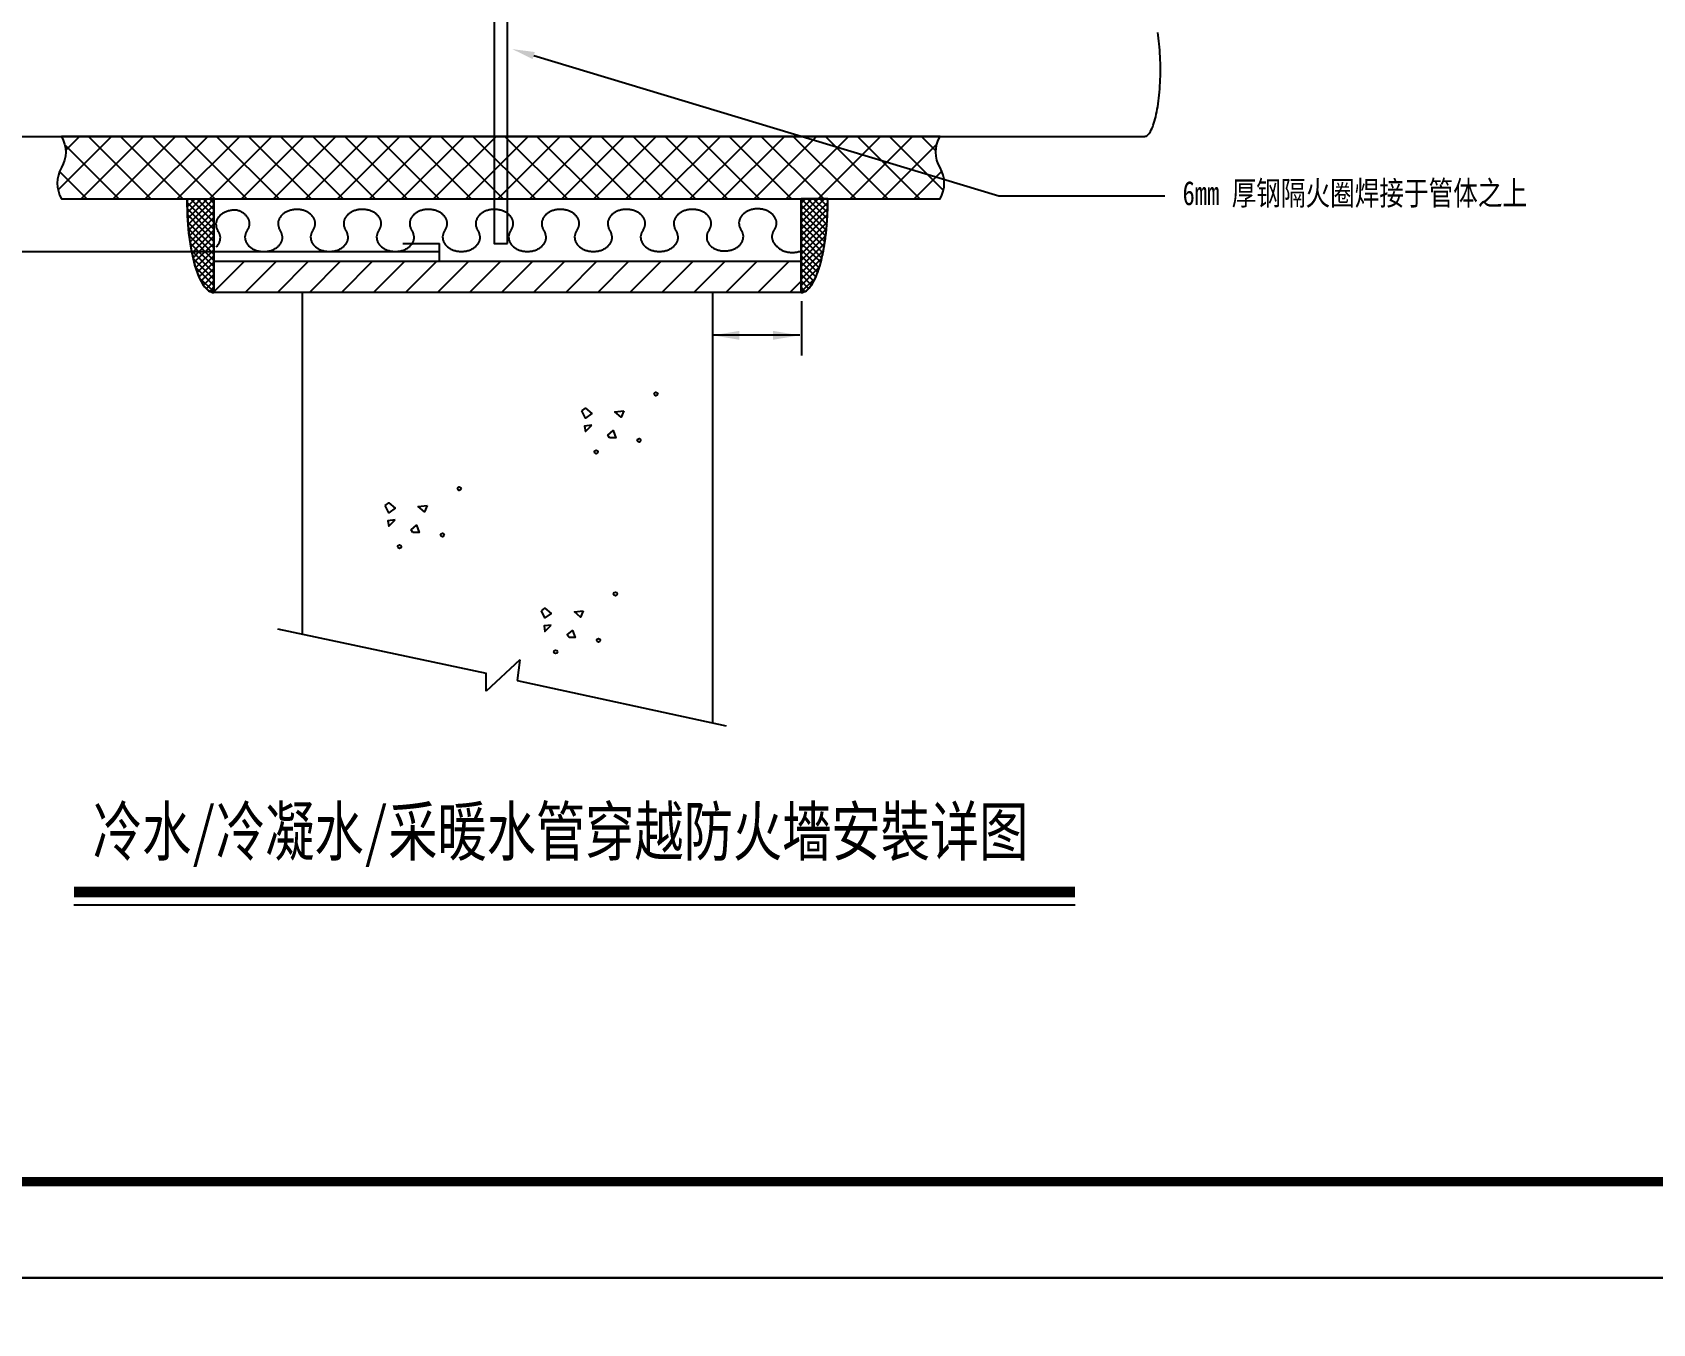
# Model space of a CAD drawing. Extents: x 2246048 to 2442613, y -66234 to 220766.
# Drawn here: x 2368384 to 2385214, y 101491 to 114907 of the extents above; entities that cross this region are included whole.
import ezdxf
from ezdxf.enums import TextEntityAlignment as Align

# ---------------------------------------------------------------- set-up
doc = ezdxf.new("R2010")
doc.units = 0
doc.header["$LTSCALE"] = 1000
doc.header["$MEASUREMENT"] = 0
doc.layers.get('Defpoints').update_dxf_attribs({"color": 8})
for name, color, linetype in [('31', 7, 'Continuous'), ('ARCH', 21, 'Continuous'), ('CNTXT', 50, 'Continuous'), ('J-图框线', 4, 'Continuous'), ('PIPE', 3, 'Continuous'), ('PIPTXT', 7, 'Continuous')]:
    doc.layers.add(name, color=color, linetype=linetype)
doc.styles.add('S25', font='SIMPLEX.shx', dxfattribs={"width": 0.85, "height": 2.5})
doc.styles.get("Standard").update_dxf_attribs({"font": 'gbenor.shx', "bigfont": 'gbcbig.shx'})
doc.styles.add('黑体', font='simhei.ttf')
doc.dimstyles.new('ISO-25', dxfattribs={"dimtxt": 2.5, "dimasz": 2.5, "dimexe": 1.25, "dimexo": 0.625, "dimtad": 1, "dimtxsty": 'Standard', "dimcen": 2.5, "dimadec": 0, "dimazin": 0, "dimtfac": 1, "dimtmove": 0, "dimatfit": 3, "dimfxl": 1, "dimarcsym": 0})

# ---------------------------------------------------------------- blocks, each defined once
blk = doc.blocks.new('*D2843')
at = {"layer": 'Defpoints', "color": 0, "transparency": 16777216}
for p in [(2372229, 112714), (2372229, 112529), (2372610, 112529)]:
    blk.add_point(p, dxfattribs=at)
at = {"layer": 'PIPTXT', "color": 1, "lineweight": -2, "transparency": 16777216}
for p, q in [((2372231, 112714), (2372614, 112714)), ((2372610, 112712), (2372610, 112531)), ((2372231, 112529), (2372614, 112529))]:
    blk.add_line(p, q, dxfattribs=at)
at = {"layer": 'PIPTXT', "color": 1, "transparency": 16777216}
for points in [[(2372610, 112712), (2372611, 112712), (2372610, 112714)], [(2372610, 112531), (2372611, 112531), (2372610, 112529)]]:
    blk.add_solid(points, dxfattribs=at)
at = {"layer": 'PIPTXT', "transparency": 16777216, "insert": (2372608, 112621), "char_height": 2.5, "attachment_point": 5, "rotation": 90, "style": 'S25'}
blk.add_mtext('6 mm', dxfattribs=at)

msp = doc.modelspace()

# ---------------------------------------------------------------- hatches: boundary and pattern name
at = {"layer": 'PIPE'}
h = msp.add_hatch(dxfattribs=at)
h.set_pattern_fill('ANSI37', color=21, scale=74.124294, style=0)
h.set_pattern_definition([(315, (2353942.66, 140165.3), (-166.4138, -166.4138), []), (225, (2353942.66, 140165.3), (-166.4138, 166.4138), [])])
edge = h.paths.add_edge_path()
edge.add_arc((2368405.721, 113663.845), 324.294, -30, 30, ccw=False)
edge.add_arc((2368967.415, 113339.551), 324.294, 150, 210)
edge.add_line((2368686.568, 113177.404), (2377813.122, 113177.404))
edge.add_arc((2377532.275, 113339.551), 324.294, 330, 390)
edge.add_arc((2378093.968, 113663.845), 324.294, 150, 210, ccw=False)
edge.add_line((2377813.122, 113825.992), (2368686.568, 113825.992))
h = msp.add_hatch(dxfattribs=at)
h.set_pattern_fill('ANSI31', color=21, scale=74.124294, style=0)
h.set_pattern_definition([(45, (2353942.66, 84568.03), (-166.4138, 166.4138), [])])
h.paths.add_polyline_path([(2376369.836, 112204.523), (2370268.836, 112204.523), (2370268.836, 112528.817), (2376369.836, 112528.817)])

# ---------------------------------------------------------------- linework, layer by layer
at = {"layer": '31', "color": 3, "linetype": 'Continuous'}
msp.add_line((2367129.958, 113825.992), (2379934.93, 113825.992), dxfattribs=at)
for centre, radius, start, end in [((2378076.985, 114589.79), 2021.654, 5.5934529, 9.0268083), ((2377557.264, 114536.994), 2544.048, 2.6919568, 5.635983), ((2377258.645, 114521.526), 2843.064, 359.9875187, 2.720685), ((2377258.645, 114520.288), 2843.064, 357.279315, 0.0124813), ((2377557.264, 114504.82), 2544.048, 354.364017, 357.3080432), ((2378688.012, 114353.047), 1402.667, 346.6648918, 351.0500772), ((2378076.985, 114452.023), 2021.654, 350.9731917, 354.4065471), ((2379657.986, 114070.478), 390.934, 330.6540489, 340.9849877), ((2379250.251, 114217.337), 824.291, 340.5680176, 346.8298308), ((2379932.68, 113877.791), 51.848, 272.4863117, 312.138303), ((2379872.442, 113946.674), 143.351, 311.5201105, 331.7796339)]:
    msp.add_arc(centre, radius, start, end, dxfattribs=at)
at = {"layer": '31', "color": 6, "linetype": 'Continuous'}
msp.add_arc((2373794.211, 112918.711), 119.181, 156.555302, 170.6378834, dxfattribs=at)
at = {"layer": 'ARCH', "linetype": 'Continuous'}
for p, q in [((2371188.263, 112204.523), (2371188.263, 108655.822)), ((2375450.41, 112204.523), (2375450.41, 107729.268)), ((2370928.828, 108711.415), (2373096.963, 108248.139)), ((2373449.054, 108387.122), (2373096.963, 108062.828)), ((2373449.054, 108387.122), (2373421.257, 108174.014)), ((2373096.963, 108062.828), (2373096.963, 108248.139)), ((2373421.257, 108174.014), (2375589.393, 107701.472))]:
    msp.add_line(p, q, dxfattribs=at)
for centre in [(2374861.764, 111149.434), (2374685.719, 110667.626), (2374240.973, 110547.174), (2372818.997, 110166.105), (2372198.206, 109563.845), (2372642.952, 109684.297), (2374440.466, 109072.771), (2374264.421, 108590.963), (2373819.675, 108470.511)]:
    msp.add_circle(centre, 18.531, dxfattribs=at)
for points in [[(2374092.725, 110973.389), (2374129.787, 111001.185), (2374194.646, 110945.592), (2374129.787, 110899.264)], [(2374528.205, 110973.389), (2374500.408, 110908.53), (2374435.55, 110964.123)], [(2374194.646, 110825.14), (2374120.521, 110815.875), (2374129.787, 110760.281)], [(2374379.956, 110695.423), (2374361.425, 110723.219), (2374417.019, 110769.547), (2374444.815, 110695.423)], [(2372049.958, 109990.059), (2372087.02, 110017.856), (2372151.879, 109962.263), (2372087.02, 109915.935)], [(2372485.438, 109990.059), (2372457.641, 109925.201), (2372392.783, 109980.794)], [(2372151.879, 109841.811), (2372077.754, 109832.545), (2372087.02, 109776.952)], [(2372337.189, 109712.093), (2372318.658, 109739.89), (2372374.252, 109786.218), (2372402.048, 109712.093)], [(2373671.427, 108896.726), (2373708.489, 108924.523), (2373773.348, 108868.93), (2373708.489, 108822.602)], [(2374106.907, 108896.726), (2374079.11, 108831.867), (2374014.252, 108887.461)], [(2373773.348, 108748.478), (2373699.223, 108739.212), (2373708.489, 108683.619)], [(2373958.658, 108618.76), (2373940.127, 108646.557), (2373995.721, 108692.884), (2374023.517, 108618.76)]]:
    msp.add_3dface(points, dxfattribs=at)
at = {"layer": 'CNTXT', "const_width": 112.5}
msp.add_lwpolyline([(2368816.104, 105974.716), (2379215.621, 105974.716)], dxfattribs=at)
at = {"layer": 'CNTXT'}
msp.add_lwpolyline([(2368816.104, 105843.466), (2379215.621, 105843.466)], dxfattribs=at)
at = {"layer": 'J-图框线'}
for points in [[(2358512.576, 101965.792), (2442612.576, 101965.792), (2442612.576, 161365.792), (2358512.576, 161365.792)], [(2274412.576, 17865.792), (2393312.576, 17865.792), (2393312.576, 101965.792), (2274412.576, 101965.792)]]:
    msp.add_lwpolyline(points, close=True, dxfattribs=at)
at = {"layer": 'J-图框线', "const_width": 100}
msp.add_lwpolyline([(2361012.576, 102965.792), (2441612.576, 102965.792), (2441612.576, 160365.792), (2361012.576, 160365.792)], close=True, dxfattribs=at)
at = {"layer": 'PIPE', "color": 4, "linetype": 'Continuous'}
for p, q in [((2370009.401, 113177.404), (2369990.87, 113158.873)), ((2370074.26, 113177.404), (2369990.87, 113094.014)), ((2370268.836, 112862.376), (2369990.87, 113140.342)), ((2370139.119, 113177.404), (2370000.136, 113038.421)), ((2370203.977, 113177.404), (2370000.136, 112973.562)), ((2370268.836, 113177.404), (2370000.136, 112908.704)), ((2370268.836, 113112.545), (2370009.401, 112853.11)), ((2370268.836, 112936.5), (2370027.932, 113177.404)), ((2370268.836, 113001.359), (2370092.791, 113177.404)), ((2370268.836, 113066.218), (2370157.65, 113177.404)), ((2370268.836, 113131.076), (2370222.508, 113177.404)), ((2370268.836, 112528.817), (2370268.836, 113177.404)), ((2370268.836, 112204.523), (2370268.836, 113177.404)), ((2376369.836, 113001.359), (2376545.882, 113177.404)), ((2376369.836, 113066.218), (2376481.023, 113177.404)), ((2376369.836, 113131.076), (2376416.164, 113177.404)), ((2376369.836, 112204.523), (2376369.836, 113177.404)), ((2376369.836, 112528.817), (2376369.836, 113177.404)), ((2376369.836, 113177.404), (2376638.537, 112908.704)), ((2376369.836, 112936.5), (2376610.74, 113177.404)), ((2376369.836, 112862.376), (2376647.803, 113140.342)), ((2376369.836, 113112.545), (2376629.272, 112853.11)), ((2376434.695, 113177.404), (2376638.537, 112973.562)), ((2376499.554, 113177.404), (2376638.537, 113038.421)), ((2376564.413, 113177.404), (2376647.803, 113094.014)), ((2376629.272, 113177.404), (2376647.803, 113158.873)), ((2370268.836, 112797.517), (2369990.87, 113075.483)), ((2370268.836, 112732.658), (2370000.136, 113010.624)), ((2370268.836, 112667.8), (2370000.136, 112936.5)), ((2370268.836, 113047.687), (2370018.667, 112797.517)), ((2370268.836, 112982.828), (2370027.932, 112732.658)), ((2376369.836, 112797.517), (2376647.803, 113075.483)), ((2376369.836, 113047.687), (2376620.006, 112797.517)), ((2376369.836, 112732.658), (2376638.537, 113010.624)), ((2376369.836, 112982.828), (2376610.74, 112732.658)), ((2376369.836, 112667.8), (2376638.537, 112936.5)), ((2370268.836, 112602.941), (2370009.401, 112862.376)), ((2370268.836, 112538.082), (2370018.667, 112788.252)), ((2370268.836, 112917.969), (2370027.932, 112677.065)), ((2370268.836, 112853.11), (2370046.463, 112621.472)), ((2370268.836, 112788.252), (2370055.729, 112565.879)), ((2376369.836, 112917.969), (2376610.74, 112677.065)), ((2376369.836, 112602.941), (2376629.272, 112862.376)), ((2376369.836, 112853.11), (2376592.209, 112621.472)), ((2376369.836, 112538.082), (2376620.006, 112788.252)), ((2376369.836, 112788.252), (2376582.944, 112565.879)), ((2370268.836, 112473.223), (2370027.932, 112714.127)), ((2370268.836, 112408.365), (2370037.198, 112640.003)), ((2370268.836, 112714.127), (2370064.994, 112519.551)), ((2370268.836, 112649.268), (2370083.525, 112463.958)), ((2376369.836, 112473.223), (2376610.74, 112714.127)), ((2376369.836, 112714.127), (2376573.678, 112519.551)), ((2376369.836, 112649.268), (2376555.147, 112463.958)), ((2376369.836, 112408.365), (2376601.475, 112640.003)), ((2370268.836, 112343.506), (2370055.729, 112556.613)), ((2370268.836, 112278.647), (2370083.525, 112463.958)), ((2370268.836, 112584.41), (2370102.057, 112417.63)), ((2370268.836, 112519.551), (2370120.588, 112371.302)), ((2370268.836, 112454.692), (2370139.119, 112324.975)), ((2376369.836, 112584.41), (2376536.616, 112417.63)), ((2376369.836, 112343.506), (2376582.944, 112556.613)), ((2376369.836, 112519.551), (2376518.085, 112371.302)), ((2376369.836, 112278.647), (2376555.147, 112463.958)), ((2376369.836, 112454.692), (2376499.554, 112324.975)), ((2370268.836, 112213.788), (2370120.588, 112352.771)), ((2370268.836, 112389.833), (2370166.915, 112287.913)), ((2370268.836, 112324.975), (2370194.712, 112250.85)), ((2370268.836, 112260.116), (2370231.774, 112213.788)), ((2376369.836, 112389.833), (2376471.757, 112287.913)), ((2376369.836, 112213.788), (2376518.085, 112352.771)), ((2376369.836, 112324.975), (2376443.961, 112250.85)), ((2376369.836, 112260.116), (2376406.899, 112213.788))]:
    msp.add_line(p, q, dxfattribs=at)
at = {"layer": 'PIPE', "linetype": 'Continuous'}
msp.add_lwpolyline([(2368686.568, 113825.992, -0.267949192), (2368686.568, 113501.698, 0.267949192), (2368686.568, 113177.404), (2377813.122, 113177.404, 0.267949192), (2377813.122, 113501.698, -0.267949192), (2377813.122, 113825.992)], format="xyb", close=True, dxfattribs=at)
at = {"layer": 'PIPE'}
msp.add_lwpolyline([(2376369.836, 112204.523), (2370268.836, 112204.523), (2370268.836, 112528.817), (2376369.836, 112528.817)], close=True, dxfattribs=at)
at = {"layer": 'PIPE', "color": 4, "linetype": 'Continuous'}
for centre, radius, start, end in [((2373335.892, 113176.559), 3345.022, 179.9855304, 183.2382712), ((2373302.781, 113176.559), 3345.022, 356.7617288, 0.0144696), ((2372993.729, 113155.462), 3002.214, 183.2051575, 186.7017913), ((2373644.943, 113155.462), 3002.214, 353.2982087, 356.7948425), ((2372398.237, 113083.453), 2402.388, 186.6535748, 190.7123809), ((2374240.436, 113083.453), 2402.388, 349.2876191, 353.3464252), ((2371698.165, 112948.475), 1689.429, 190.627687, 195.7649022), ((2374940.508, 112948.475), 1689.429, 344.2350978, 349.372313), ((2371054.054, 112763.443), 1019.279, 195.5921308, 202.7983666), ((2375584.619, 112763.443), 1019.279, 337.2016334, 344.4078692), ((2370587, 112563.304), 511.175, 202.4033508, 213.848672), ((2370341.176, 112394.666), 213.107, 213.0066386, 233.5643091), ((2376297.497, 112394.666), 213.107, 306.4356909, 326.9933614), ((2376051.673, 112563.304), 511.175, 326.151328, 337.5966492), ((2370271.506, 112300.271), 95.786, 233.5572195, 268.4025961), ((2376367.166, 112300.271), 95.786, 271.5974039, 306.4427805)]:
    msp.add_arc(centre, radius, start, end, dxfattribs=at)
at = {"layer": 'PIPE', "color": 6, "linetype": 'Continuous'}
for centre, radius, start, end in [((2370404.726, 112912.219), 113.419, 170.7256569, 185.2802465), ((2370410.383, 112911.11), 119.181, 156.555302, 170.6378834), ((2370423.538, 112905.281), 133.569, 143.4526524, 156.5062813), ((2370440.952, 112892.352), 155.258, 131.6380005, 143.4463951), ((2370458.581, 112872.624), 181.715, 121.0270074, 131.6592589), ((2370472.843, 112849.146), 209.185, 111.3807636, 121.0599153), ((2370481.728, 112826.848), 233.188, 102.413896, 111.4162072), ((2370485.368, 112811.011), 249.437, 93.8420391, 102.4485487), ((2370485.881, 112805.603), 254.867, 85.3920441, 93.8757138), ((2370450.571, 112837.308), 229.23, 66.9144903, 75.9149102), ((2370460.358, 112859.96), 204.554, 57.2375103, 66.9486476), ((2370475.207, 112882.858), 177.264, 46.5837014, 57.2682217), ((2370492.863, 112901.451), 151.623, 34.7437071, 46.6012524), ((2370509.717, 112913.171), 131.095, 21.6681831, 34.7324302), ((2370521.894, 112918.127), 117.948, 7.598672, 21.6150152), ((2370526.452, 112918.91), 113.327, 353.1170068, 7.5110429), ((2371049.699, 112918.908), 113.419, 170.7256569, 185.2802465), ((2371055.356, 112917.799), 119.181, 156.555302, 170.6378834), ((2371068.51, 112911.97), 133.569, 143.4526524, 156.5062813), ((2371085.924, 112899.04), 155.258, 131.6380005, 143.4463951), ((2371103.553, 112879.312), 181.715, 121.0270074, 131.6592589), ((2371117.815, 112855.835), 209.185, 111.3807636, 121.0599153), ((2371126.7, 112833.537), 233.188, 102.413896, 111.4162072), ((2371130.341, 112817.7), 249.437, 93.8420391, 102.4485487), ((2371130.854, 112812.292), 254.867, 85.3920441, 93.8757138), ((2371131.517, 112818.699), 248.428, 76.795944, 85.4257704), ((2371132.477, 112838.22), 229.23, 66.9144903, 75.9149102), ((2371142.264, 112860.872), 204.554, 57.2375103, 66.9486476), ((2371157.113, 112883.77), 177.264, 46.5837014, 57.2682217), ((2371174.77, 112902.363), 151.623, 34.7437071, 46.6012524), ((2371191.623, 112914.083), 131.095, 21.6681831, 34.7324302), ((2371203.8, 112919.039), 117.948, 7.598672, 21.6150152), ((2371208.358, 112919.822), 113.327, 353.1170068, 7.5110429), ((2371731.605, 112919.82), 113.419, 170.7256569, 185.2802465), ((2371737.262, 112918.711), 119.181, 156.555302, 170.6378834), ((2371750.416, 112912.882), 133.569, 143.4526524, 156.5062813), ((2371767.831, 112899.953), 155.258, 131.6380005, 143.4463951), ((2371785.46, 112880.225), 181.715, 121.0270074, 131.6592589), ((2371799.721, 112856.748), 209.185, 111.3807636, 121.0599153), ((2371808.606, 112834.449), 233.188, 102.413896, 111.4162072), ((2371812.247, 112818.612), 249.437, 93.8420391, 102.4485487), ((2371812.76, 112813.205), 254.867, 85.3920441, 93.8757138), ((2371813.423, 112819.611), 248.428, 76.795944, 85.4257704), ((2371817.458, 112836.192), 231.364, 67.7810793, 76.8307016), ((2371826.834, 112858.808), 206.882, 58.0655838, 67.8164988), ((2371841.494, 112882.138), 179.328, 47.3714964, 58.0979466), ((2371859.261, 112901.363), 153.15, 35.474601, 47.3910808), ((2371876.464, 112913.649), 132.011, 22.3090832, 35.4651234), ((2371889.078, 112918.943), 118.331, 8.1063328, 22.2561276), ((2371893.989, 112919.822), 113.345, 353.4555372, 8.0164259), ((2372417.254, 112919.82), 113.419, 170.7256569, 185.2802465), ((2372422.912, 112918.711), 119.181, 156.555302, 170.6378834), ((2372436.066, 112912.882), 133.569, 143.4526524, 156.5062813), ((2372453.48, 112899.953), 155.258, 131.6380005, 143.4463951), ((2372471.109, 112880.225), 181.715, 121.0270074, 131.6592589), ((2372485.371, 112856.748), 209.185, 111.3807636, 121.0599153), ((2372494.256, 112834.449), 233.188, 102.413896, 111.4162072), ((2372497.897, 112818.612), 249.437, 93.8420391, 102.4485487), ((2372498.41, 112813.205), 254.867, 85.3920441, 93.8757138), ((2372499.073, 112819.611), 248.428, 76.795944, 85.4257704), ((2372503.107, 112836.192), 231.364, 67.7810793, 76.8307016), ((2372512.483, 112858.808), 206.882, 58.0655838, 67.8164988), ((2372527.144, 112882.138), 179.328, 47.3714964, 58.0979466), ((2372544.911, 112901.363), 153.15, 35.474601, 47.3910808), ((2372562.114, 112913.649), 132.011, 22.3090832, 35.4651234), ((2372574.728, 112918.943), 118.331, 8.1063328, 22.2561276), ((2372579.639, 112919.822), 113.345, 353.4555372, 8.0164259), ((2373102.904, 112919.82), 113.419, 170.7256569, 185.2802465), ((2373108.561, 112918.711), 119.181, 156.555302, 170.6378834), ((2373121.716, 112912.882), 133.569, 143.4526524, 156.5062813), ((2373139.13, 112899.953), 155.258, 131.6380005, 143.4463951), ((2373156.759, 112880.225), 181.715, 121.0270074, 131.6592589), ((2373171.021, 112856.748), 209.185, 111.3807636, 121.0599153), ((2373179.906, 112834.449), 233.188, 102.413896, 111.4162072), ((2373183.546, 112818.612), 249.437, 93.8420391, 102.4485487), ((2373184.06, 112813.205), 254.867, 85.3920441, 93.8757138), ((2373184.723, 112819.611), 248.428, 76.795944, 85.4257704), ((2373188.757, 112836.192), 231.364, 67.7810793, 76.8307016), ((2373198.133, 112858.808), 206.882, 58.0655838, 67.8164988), ((2373212.794, 112882.138), 179.328, 47.3714964, 58.0979466), ((2373230.561, 112901.363), 153.15, 35.474601, 47.3910808), ((2373247.764, 112913.649), 132.011, 22.3090832, 35.4651234), ((2373260.378, 112918.943), 118.331, 8.1063328, 22.2561276), ((2373265.289, 112919.822), 113.345, 353.4555372, 8.0164259), ((2373788.554, 112919.82), 113.419, 170.7256569, 185.2802465), ((2373807.365, 112912.882), 133.569, 143.4526524, 156.5062813), ((2373824.78, 112899.953), 155.258, 131.6380005, 143.4463951), ((2373842.409, 112880.225), 181.715, 121.0270074, 131.6592589), ((2373856.671, 112856.748), 209.185, 111.3807636, 121.0599153), ((2373865.556, 112834.449), 233.188, 102.413896, 111.4162072), ((2373869.196, 112818.612), 249.437, 93.8420391, 102.4485487), ((2373869.709, 112813.205), 254.867, 85.3920441, 93.8757138), ((2373870.372, 112819.611), 248.428, 76.795944, 85.4257704), ((2373874.407, 112836.192), 231.364, 67.7810793, 76.8307016), ((2373883.783, 112858.808), 206.882, 58.0655838, 67.8164988), ((2373898.443, 112882.138), 179.328, 47.3714964, 58.0979466), ((2373916.211, 112901.363), 153.15, 35.474601, 47.3910808), ((2373933.413, 112913.649), 132.011, 22.3090832, 35.4651234), ((2373946.027, 112918.943), 118.331, 8.1063328, 22.2561276), ((2373950.939, 112919.822), 113.345, 353.4555372, 8.0164259), ((2374474.204, 112919.82), 113.419, 170.7256569, 185.2802465), ((2374479.861, 112918.711), 119.181, 156.555302, 170.6378834), ((2374493.015, 112912.882), 133.569, 143.4526524, 156.5062813), ((2374510.429, 112899.953), 155.258, 131.6380005, 143.4463951), ((2374528.058, 112880.225), 181.715, 121.0270074, 131.6592589), ((2374542.32, 112856.748), 209.185, 111.3807636, 121.0599153), ((2374551.205, 112834.449), 233.188, 102.413896, 111.4162072), ((2374554.846, 112818.612), 249.437, 93.8420391, 102.4485487), ((2374555.359, 112813.205), 254.867, 85.3920441, 93.8757138), ((2374556.022, 112819.611), 248.428, 76.795944, 85.4257704), ((2374560.056, 112836.192), 231.364, 67.7810793, 76.8307016), ((2374569.433, 112858.808), 206.882, 58.0655838, 67.8164988), ((2374584.093, 112882.138), 179.328, 47.3714964, 58.0979466), ((2374601.86, 112901.363), 153.15, 35.474601, 47.3910808), ((2374619.063, 112913.649), 132.011, 22.3090832, 35.4651234), ((2374631.677, 112918.943), 118.331, 8.1063328, 22.2561276), ((2374636.588, 112919.822), 113.345, 353.4555372, 8.0164259), ((2375159.853, 112919.82), 113.419, 170.7256569, 185.2802465), ((2375165.51, 112918.711), 119.181, 156.555302, 170.6378834), ((2375178.665, 112912.882), 133.569, 143.4526524, 156.5062813), ((2375196.079, 112899.953), 155.258, 131.6380005, 143.4463951), ((2375213.708, 112880.225), 181.715, 121.0270074, 131.6592589), ((2375227.97, 112856.748), 209.185, 111.3807636, 121.0599153), ((2375236.855, 112834.449), 233.188, 102.413896, 111.4162072), ((2375240.495, 112818.612), 249.437, 93.8420391, 102.4485487), ((2375241.009, 112813.205), 254.867, 85.3920441, 93.8757138), ((2375241.672, 112819.611), 248.428, 76.795944, 85.4257704), ((2375245.706, 112836.192), 231.364, 67.7810793, 76.8307016), ((2375255.082, 112858.808), 206.882, 58.0655838, 67.8164988), ((2375269.743, 112882.138), 179.328, 47.3714964, 58.0979466), ((2375287.51, 112901.363), 153.15, 35.474601, 47.3910808), ((2375304.713, 112913.649), 132.011, 22.3090832, 35.4651234), ((2375317.327, 112918.943), 118.331, 8.1063328, 22.2561276), ((2375322.238, 112919.822), 113.345, 353.4555372, 8.0164259), ((2375837.477, 112925.201), 113.419, 170.7256569, 185.2802465), ((2375843.134, 112924.092), 119.181, 156.555302, 170.6378834), ((2375856.289, 112918.263), 133.569, 143.4526524, 156.5062813), ((2375873.703, 112905.333), 155.258, 131.6380005, 143.4463951), ((2375891.332, 112885.605), 181.715, 121.0270074, 131.6592589), ((2375905.594, 112862.128), 209.185, 111.3807636, 121.0599153), ((2375914.479, 112839.83), 233.188, 102.413896, 111.4162072), ((2375918.119, 112823.993), 249.437, 93.8420391, 102.4485487), ((2375918.633, 112818.585), 254.867, 85.3920441, 93.8757138), ((2375919.296, 112824.992), 248.428, 76.795944, 85.4257704), ((2375923.33, 112841.573), 231.364, 67.7810793, 76.8307016), ((2375932.706, 112864.188), 206.882, 58.0655838, 67.8164988), ((2375947.367, 112887.518), 179.328, 47.3714964, 58.0979466), ((2375965.134, 112906.744), 153.15, 35.474601, 47.3910808), ((2375982.337, 112919.029), 132.011, 22.3090832, 35.4651234), ((2375994.951, 112924.323), 118.331, 8.1063328, 22.2561276), ((2375999.862, 112925.203), 113.345, 353.4555372, 8.0164259), ((2370407.99, 112912.712), 116.715, 185.373797, 199.6536639), ((2370419.352, 112916.916), 128.829, 199.714977, 213.0864634), ((2370203.755, 112764.036), 134.394, 23.9260811, 37.2644905), ((2370217.432, 112770.222), 119.384, 9.4421529, 23.8746766), ((2370223.275, 112771.383), 113.43, 354.4154707, 9.3476234), ((2370705.927, 112778.073), 113.399, 171.0754731, 186.0102799), ((2370709.727, 112778.679), 117.242, 186.1102715, 200.7176655), ((2370711.514, 112776.995), 119.086, 156.5236114, 170.9801323), ((2370725.01, 112770.999), 133.854, 143.0965561, 156.4707734), ((2370510.37, 112924.303), 130.357, 325.8132747, 338.9267202), ((2370522.267, 112919.598), 117.565, 338.9817552, 353.0285058), ((2371052.963, 112919.401), 116.715, 185.373797, 199.6536639), ((2371064.325, 112923.605), 128.829, 199.714977, 213.0864634), ((2370848.728, 112770.725), 134.394, 23.9260811, 37.2644905), ((2370862.404, 112776.911), 119.384, 9.4421529, 23.8746766), ((2370864.711, 112778.624), 117.003, 339.6876782, 354.3149421), ((2370868.247, 112778.072), 113.43, 354.4154707, 9.3476234), ((2371387.833, 112778.985), 113.399, 171.0754731, 186.0102799), ((2371391.633, 112779.591), 117.242, 186.1102715, 200.7176655), ((2371393.42, 112777.907), 119.086, 156.5236114, 170.9801323), ((2371406.917, 112771.911), 133.854, 143.0965561, 156.4707734), ((2371192.276, 112925.215), 130.357, 325.8132747, 338.9267202), ((2371204.173, 112920.51), 117.565, 338.9817552, 353.0285058), ((2371734.869, 112920.313), 116.715, 185.373797, 199.6536639), ((2371746.231, 112924.517), 128.829, 199.714977, 213.0864634), ((2371530.634, 112771.638), 134.394, 23.9260811, 37.2644905), ((2371544.311, 112777.823), 119.384, 9.4421529, 23.8746766), ((2371546.617, 112779.536), 117.003, 339.6876782, 354.3149421), ((2371550.153, 112778.984), 113.43, 354.4154707, 9.3476234), ((2372073.483, 112778.985), 113.399, 171.0754731, 186.0102799), ((2372077.283, 112779.591), 117.242, 186.1102715, 200.7176655), ((2372079.07, 112777.907), 119.086, 156.5236114, 170.9801323), ((2372092.566, 112771.911), 133.854, 143.0965561, 156.4707734), ((2371878.007, 112925.169), 130.264, 325.8101656, 339.0834285), ((2371889.96, 112920.474), 117.422, 339.1409226, 353.3634957), ((2372420.519, 112920.313), 116.715, 185.373797, 199.6536639), ((2372431.881, 112924.517), 128.829, 199.714977, 213.0864634), ((2372216.283, 112771.638), 134.394, 23.9260811, 37.2644905), ((2372229.96, 112777.823), 119.384, 9.4421529, 23.8746766), ((2372232.267, 112779.536), 117.003, 339.6876782, 354.3149421), ((2372235.803, 112778.984), 113.43, 354.4154707, 9.3476234), ((2372759.133, 112778.985), 113.399, 171.0754731, 186.0102799), ((2372762.933, 112779.591), 117.242, 186.1102715, 200.7176655), ((2372764.72, 112777.907), 119.086, 156.5236114, 170.9801323), ((2372778.216, 112771.911), 133.854, 143.0965561, 156.4707734), ((2372563.657, 112925.169), 130.264, 325.8101656, 339.0834285), ((2372575.61, 112920.474), 117.422, 339.1409226, 353.3634957), ((2373106.168, 112920.313), 116.715, 185.373797, 199.6536639), ((2373117.53, 112924.517), 128.829, 199.714977, 213.0864634), ((2372901.933, 112771.638), 134.394, 23.9260811, 37.2644905), ((2372915.61, 112777.823), 119.384, 9.4421529, 23.8746766), ((2372917.917, 112779.536), 117.003, 339.6876782, 354.3149421), ((2372921.453, 112778.984), 113.43, 354.4154707, 9.3476234), ((2373444.783, 112778.985), 113.399, 171.0754731, 186.0102799), ((2373448.583, 112779.591), 117.242, 186.1102715, 200.7176655), ((2373450.37, 112777.907), 119.086, 156.5236114, 170.9801323), ((2373463.866, 112771.911), 133.854, 143.0965561, 156.4707734), ((2373249.307, 112925.169), 130.264, 325.8101656, 339.0834285), ((2373261.26, 112920.474), 117.422, 339.1409226, 353.3634957), ((2373791.818, 112920.313), 116.715, 185.373797, 199.6536639), ((2373803.18, 112924.517), 128.829, 199.714977, 213.0864634), ((2373587.583, 112771.638), 134.394, 23.9260811, 37.2644905), ((2373601.26, 112777.823), 119.384, 9.4421529, 23.8746766), ((2373603.567, 112779.536), 117.003, 339.6876782, 354.3149421), ((2373607.103, 112778.984), 113.43, 354.4154707, 9.3476234), ((2374130.432, 112778.985), 113.399, 171.0754731, 186.0102799), ((2374134.232, 112779.591), 117.242, 186.1102715, 200.7176655), ((2374136.019, 112777.907), 119.086, 156.5236114, 170.9801323), ((2374149.515, 112771.911), 133.854, 143.0965561, 156.4707734), ((2373934.957, 112925.169), 130.264, 325.8101656, 339.0834285), ((2373946.91, 112920.474), 117.422, 339.1409226, 353.3634957), ((2374477.468, 112920.313), 116.715, 185.373797, 199.6536639), ((2374488.83, 112924.517), 128.829, 199.714977, 213.0864634), ((2374273.233, 112771.638), 134.394, 23.9260811, 37.2644905), ((2374286.909, 112777.823), 119.384, 9.4421529, 23.8746766), ((2374289.216, 112779.536), 117.003, 339.6876782, 354.3149421), ((2374292.752, 112778.984), 113.43, 354.4154707, 9.3476234), ((2374816.082, 112778.985), 113.399, 171.0754731, 186.0102799), ((2374819.882, 112779.591), 117.242, 186.1102715, 200.7176655), ((2374821.669, 112777.907), 119.086, 156.5236114, 170.9801323), ((2374835.165, 112771.911), 133.854, 143.0965561, 156.4707734), ((2374620.606, 112925.169), 130.264, 325.8101656, 339.0834285), ((2374632.559, 112920.474), 117.422, 339.1409226, 353.3634957), ((2375163.118, 112920.313), 116.715, 185.373797, 199.6536639), ((2375174.48, 112924.517), 128.829, 199.714977, 213.0864634), ((2374958.882, 112771.638), 134.394, 23.9260811, 37.2644905), ((2374972.559, 112777.823), 119.384, 9.4421529, 23.8746766), ((2374974.866, 112779.536), 117.003, 339.6876782, 354.3149421), ((2374978.402, 112778.984), 113.43, 354.4154707, 9.3476234), ((2375501.839, 112778.98), 113.507, 169.8995302, 184.2365381), ((2375504.431, 112779.356), 116.12, 184.3271379, 198.4487247), ((2375507.896, 112777.725), 119.69, 155.9770588, 169.8169296), ((2375521.12, 112771.716), 134.215, 143.1082454, 155.9319877), ((2375306.256, 112925.169), 130.264, 325.8101656, 339.0834285), ((2375318.209, 112920.474), 117.422, 339.1409226, 353.3634957), ((2375840.741, 112925.694), 116.715, 185.373797, 199.6536639), ((2375852.103, 112929.898), 128.829, 199.714977, 213.0864634), ((2375636.506, 112777.018), 134.394, 23.9260811, 37.2644905), ((2375650.183, 112783.203), 119.384, 9.4421529, 23.8746766), ((2375652.49, 112784.917), 117.003, 339.6876782, 354.3149421), ((2375656.026, 112784.365), 113.43, 354.4154707, 9.3476234), ((2376179.463, 112784.36), 113.507, 169.8995302, 184.2365381), ((2376182.055, 112784.736), 116.12, 184.3271379, 198.4487247), ((2376185.52, 112783.106), 119.69, 155.9770588, 169.8169296), ((2376198.744, 112777.096), 134.215, 143.1082454, 155.9319877), ((2375983.88, 112930.549), 130.264, 325.8101656, 339.0834285), ((2375995.833, 112925.855), 117.422, 339.1409226, 353.3634957), ((2370190.462, 112788.251), 150.728, 313.6026166, 325.9597071), ((2370207.761, 112776.523), 129.828, 325.9748003, 339.6237213), ((2370219.739, 112771.935), 117.003, 339.6876782, 354.3149421), ((2370721.908, 112783.438), 130.318, 200.7802315, 214.3949847), ((2370739.298, 112795.387), 151.418, 214.4088366, 226.728395), ((2370757.594, 112814.733), 178.045, 226.7086224, 237.7669417), ((2370772.782, 112838.585), 206.322, 237.7322696, 247.7549439), ((2370782.443, 112861.797), 231.464, 247.7167044, 256.9989971), ((2370786.497, 112878.635), 248.782, 256.9614819, 265.807304), ((2370787.103, 112884.675), 254.85, 265.7709035, 274.4755623), ((2370787.761, 112878.291), 248.435, 274.4391427, 283.2932296), ((2370791.954, 112861.201), 230.839, 283.2556766, 292.5547468), ((2370801.784, 112837.89), 205.54, 292.5165236, 302.5646281), ((2370817.103, 112814.102), 177.247, 302.5301824, 313.6217177), ((2370835.434, 112794.94), 150.728, 313.6026166, 325.9597071), ((2370852.734, 112783.212), 129.828, 325.9748003, 339.6237213), ((2371403.814, 112784.35), 130.318, 200.7802315, 214.3949847), ((2371421.204, 112796.299), 151.418, 214.4088366, 226.728395), ((2371439.5, 112815.645), 178.045, 226.7086224, 237.7669417), ((2371454.688, 112839.497), 206.322, 237.7322696, 247.7549439), ((2371464.349, 112862.71), 231.464, 247.7167044, 256.9989971), ((2371468.404, 112879.547), 248.782, 256.9614819, 265.807304), ((2371469.009, 112885.587), 254.85, 265.7709035, 274.4755623), ((2371469.667, 112879.203), 248.435, 274.4391427, 283.2932296), ((2371473.86, 112862.114), 230.839, 283.2556766, 292.5547468), ((2371483.69, 112838.802), 205.54, 292.5165236, 302.5646281), ((2371499.009, 112815.014), 177.247, 302.5301824, 313.6217177), ((2371517.34, 112795.852), 150.728, 313.6026166, 325.9597071), ((2371534.64, 112784.125), 129.828, 325.9748003, 339.6237213), ((2372089.463, 112784.35), 130.318, 200.7802315, 214.3949847), ((2372106.853, 112796.299), 151.418, 214.4088366, 226.728395), ((2372125.15, 112815.645), 178.045, 226.7086224, 237.7669417), ((2372140.337, 112839.497), 206.322, 237.7322696, 247.7549439), ((2372149.999, 112862.71), 231.464, 247.7167044, 256.9989971), ((2372154.053, 112879.547), 248.782, 256.9614819, 265.807304), ((2372154.658, 112885.587), 254.85, 265.7709035, 274.4755623), ((2372155.316, 112879.203), 248.435, 274.4391427, 283.2932296), ((2372159.51, 112862.114), 230.839, 283.2556766, 292.5547468), ((2372169.34, 112838.802), 205.54, 292.5165236, 302.5646281), ((2372184.659, 112815.014), 177.247, 302.5301824, 313.6217177), ((2372202.99, 112795.852), 150.728, 313.6026166, 325.9597071), ((2372220.289, 112784.125), 129.828, 325.9748003, 339.6237213), ((2372775.113, 112784.35), 130.318, 200.7802315, 214.3949847), ((2372792.503, 112796.299), 151.418, 214.4088366, 226.728395), ((2372810.8, 112815.645), 178.045, 226.7086224, 237.7669417), ((2372825.987, 112839.497), 206.322, 237.7322696, 247.7549439), ((2372835.648, 112862.71), 231.464, 247.7167044, 256.9989971), ((2372839.703, 112879.547), 248.782, 256.9614819, 265.807304), ((2372840.308, 112885.587), 254.85, 265.7709035, 274.4755623), ((2372840.966, 112879.203), 248.435, 274.4391427, 283.2932296), ((2372845.159, 112862.114), 230.839, 283.2556766, 292.5547468), ((2372854.99, 112838.802), 205.54, 292.5165236, 302.5646281), ((2372870.308, 112815.014), 177.247, 302.5301824, 313.6217177), ((2372888.64, 112795.852), 150.728, 313.6026166, 325.9597071), ((2372905.939, 112784.125), 129.828, 325.9748003, 339.6237213), ((2373460.763, 112784.35), 130.318, 200.7802315, 214.3949847), ((2373478.153, 112796.299), 151.418, 214.4088366, 226.728395), ((2373496.45, 112815.645), 178.045, 226.7086224, 237.7669417), ((2373511.637, 112839.497), 206.322, 237.7322696, 247.7549439), ((2373521.298, 112862.71), 231.464, 247.7167044, 256.9989971), ((2373525.353, 112879.547), 248.782, 256.9614819, 265.807304), ((2373525.958, 112885.587), 254.85, 265.7709035, 274.4755623), ((2373526.616, 112879.203), 248.435, 274.4391427, 283.2932296), ((2373530.809, 112862.114), 230.839, 283.2556766, 292.5547468), ((2373540.64, 112838.802), 205.54, 292.5165236, 302.5646281), ((2373555.958, 112815.014), 177.247, 302.5301824, 313.6217177), ((2373574.289, 112795.852), 150.728, 313.6026166, 325.9597071), ((2373591.589, 112784.125), 129.828, 325.9748003, 339.6237213), ((2374146.413, 112784.35), 130.318, 200.7802315, 214.3949847), ((2374163.803, 112796.299), 151.418, 214.4088366, 226.728395), ((2374182.099, 112815.645), 178.045, 226.7086224, 237.7669417), ((2374197.287, 112839.497), 206.322, 237.7322696, 247.7549439), ((2374206.948, 112862.71), 231.464, 247.7167044, 256.9989971), ((2374211.002, 112879.547), 248.782, 256.9614819, 265.807304), ((2374211.608, 112885.587), 254.85, 265.7709035, 274.4755623), ((2374212.266, 112879.203), 248.435, 274.4391427, 283.2932296), ((2374216.459, 112862.114), 230.839, 283.2556766, 292.5547468), ((2374226.289, 112838.802), 205.54, 292.5165236, 302.5646281), ((2374241.608, 112815.014), 177.247, 302.5301824, 313.6217177), ((2374259.939, 112795.852), 150.728, 313.6026166, 325.9597071), ((2374277.239, 112784.125), 129.828, 325.9748003, 339.6237213), ((2374832.062, 112784.35), 130.318, 200.7802315, 214.3949847), ((2374849.452, 112796.299), 151.418, 214.4088366, 226.728395), ((2374867.749, 112815.645), 178.045, 226.7086224, 237.7669417), ((2374882.936, 112839.497), 206.322, 237.7322696, 247.7549439), ((2374892.597, 112862.71), 231.464, 247.7167044, 256.9989971), ((2374896.652, 112879.547), 248.782, 256.9614819, 265.807304), ((2374897.257, 112885.587), 254.85, 265.7709035, 274.4755623), ((2374897.915, 112879.203), 248.435, 274.4391427, 283.2932296), ((2374902.108, 112862.114), 230.839, 283.2556766, 292.5547468), ((2374911.939, 112838.802), 205.54, 292.5165236, 302.5646281), ((2374927.258, 112815.014), 177.247, 302.5301824, 313.6217177), ((2374945.589, 112795.852), 150.728, 313.6026166, 325.9597071), ((2374962.888, 112784.125), 129.828, 325.9748003, 339.6237213), ((2375515.036, 112783.039), 127.345, 198.5109898, 211.7913777), ((2375531.087, 112793.048), 146.261, 211.8114808, 223.9215999), ((2375548.859, 112810.113), 170.899, 223.9093878, 234.8257781), ((2375560.56, 112844.877), 206.322, 237.7322696, 247.7549439), ((2375570.221, 112868.09), 231.464, 247.7167044, 256.9989971), ((2375574.276, 112884.928), 248.782, 256.9614819, 265.807304), ((2375574.881, 112890.967), 254.85, 265.7709035, 274.4755623), ((2375575.539, 112884.584), 248.435, 274.4391427, 283.2932296), ((2375579.732, 112867.494), 230.839, 283.2556766, 292.5547468), ((2375589.563, 112844.182), 205.54, 292.5165236, 302.5646281), ((2375604.881, 112820.395), 177.247, 302.5301824, 313.6217177), ((2375623.213, 112801.233), 150.728, 313.6026166, 325.9597071), ((2375640.512, 112789.505), 129.828, 325.9748003, 339.6237213), ((2376192.66, 112788.42), 127.345, 198.5109898, 211.7913777), ((2376208.711, 112798.429), 146.261, 211.8114808, 223.9215999), ((2376226.482, 112815.493), 170.899, 223.9093878, 234.8257781), ((2376251.156, 112794.322), 170.899, 223.9093878, 234.8257781), ((2376262.857, 112829.086), 206.322, 237.7322696, 247.7549439), ((2376272.518, 112852.299), 231.464, 247.7167044, 256.9989971), ((2376276.573, 112869.136), 248.782, 256.9614819, 265.807304), ((2376277.178, 112875.176), 254.85, 265.7709035, 274.4755623), ((2376277.836, 112868.792), 248.435, 274.4391427, 283.2932296), ((2376282.029, 112851.703), 230.839, 283.2556766, 292.5547468)]:
    msp.add_arc(centre, radius, start, end, dxfattribs=at)
at = {"layer": 'PIPE', "color": 7, "linetype": 'Continuous'}
msp.add_3dface([(2373319.336, 112714.127), (2373319.336, 117717.517), (2373180.353, 117717.517), (2373180.353, 112714.127)], dxfattribs=at)
at = {"layer": 'PIPE', "color": 4, "linetype": 'Continuous'}
for points, invisible_edges in [([(2370268.836, 113000.376), (2369995.511, 113000.376), (2369990.87, 113177.404), (2370268.836, 113177.404)], 1), ([(2376369.836, 113000.376), (2376643.162, 113000.376), (2376647.803, 113177.404), (2376369.836, 113177.404)], 1), ([(2370268.836, 112819.292), (2370010.387, 112819.292), (2369995.511, 113000.376), (2370268.836, 113000.376)], 5), ([(2376369.836, 112819.292), (2376628.286, 112819.292), (2376643.162, 113000.376), (2376369.836, 113000.376)], 5), ([(2370268.836, 112645.034), (2370036.18, 112645.034), (2370010.387, 112819.292), (2370268.836, 112819.292)], 5), ([(2376369.836, 112645.034), (2376602.493, 112645.034), (2376628.286, 112819.292), (2376369.836, 112819.292)], 5), ([(2370268.836, 112489.473), (2370072.284, 112489.473), (2370036.18, 112645.034), (2370268.836, 112645.034)], 5), ([(2376369.836, 112489.473), (2376566.388, 112489.473), (2376602.493, 112645.034), (2376369.836, 112645.034)], 5), ([(2370268.836, 112363.107), (2370116.73, 112363.107), (2370072.284, 112489.473), (2370268.836, 112489.473)], 5), ([(2376369.836, 112363.107), (2376521.942, 112363.107), (2376566.388, 112489.473), (2376369.836, 112489.473)], 5), ([(2370268.836, 112272.83), (2370166.518, 112272.83), (2370116.73, 112363.107), (2370268.836, 112363.107)], 5), ([(2370268.836, 112220.765), (2370218.257, 112220.765), (2370166.518, 112272.83), (2370268.836, 112272.83)], 5), ([(2376369.836, 112272.83), (2376472.154, 112272.83), (2376521.942, 112363.107), (2376369.836, 112363.107)], 5), ([(2376369.836, 112220.765), (2376420.416, 112220.765), (2376472.154, 112272.83), (2376369.836, 112272.83)], 5), ([(2370268.836, 112204.523), (2370268.836, 112204.523), (2370218.257, 112220.765), (2370268.836, 112220.765)], 5), ([(2376369.836, 112204.523), (2376369.836, 112204.523), (2376420.416, 112220.765), (2376369.836, 112220.765)], 5)]:
    msp.add_3dface(points, dxfattribs=dict(at, invisible_edges=invisible_edges))
at = {"layer": 'PIPTXT', "color": 1}
for p, q in [((2373591.833, 114666.219), (2378422.732, 113210.475)), ((2378422.732, 113210.475), (2380147.061, 113210.475)), ((2372610.471, 112626.936), (2365590.889, 112626.936))]:
    msp.add_line(p, q, dxfattribs=at)
at = {"layer": 'PIPTXT', "color": 1, "linetype": 'Continuous'}
for p, q in [((2376372.272, 112113.562), (2376372.272, 111548.365)), ((2376355.696, 111759.405), (2375450.41, 111759.405))]:
    msp.add_line(p, q, dxfattribs=at)
at = {"layer": 'PIPTXT', "color": 1}
msp.add_solid([(2373580.694, 114629.255), (2373602.972, 114703.184), (2373370.045, 114733.053)], dxfattribs=at)
at = {"layer": 'PIPTXT', "color": 1, "linetype": 'Continuous'}
for points in [[(2375729.006, 111805.733), (2375451.04, 111759.405), (2375729.006, 111713.078)], [(2376077.73, 111805.733), (2376355.696, 111759.405), (2376077.73, 111713.078)]]:
    msp.add_solid(points, dxfattribs=at)

# ---------------------------------------------------------------- texts
at = {"layer": 'CNTXT', "linetype": 'Continuous', "style": '黑体', "width": 0.75}
msp.add_text('6mm 厚钢隔火圈焊接于管体之上', height=250, dxfattribs=at).set_placement((2380331.587, 113112.266))
at = {"layer": 'CNTXT', "style": '黑体', "width": 0.75}
msp.add_text('冷水/冷凝水/采暖水管穿越防火墻安裝详图', height=500, dxfattribs=at).set_placement((2373871.353, 106605.181), align=Align.MIDDLE_CENTER)

# ---------------------------------------------------------------- dimensions: what is measured, and where the dimension line sits
at = {"layer": 'PIPTXT'}
dim = msp.add_linear_dim(base=(2372610.471, 112528.817), p1=(2372229.307, 112714.127), p2=(2372229.307, 112528.817), angle=90, text='6 mm', dimstyle='ISO-25', override={"dimscale": 2.5, "dimasz": 1, "dimtxsty": 'S25', "dimclrd": 1, "dimclre": 1, "dimclrt": 256}, dxfattribs=at)
dim.commit()
dim.dimension.update_dxf_attribs({"geometry": '*D2843', "text_midpoint": (2372607.659, 112621.472)})

doc.saveas('drawing.dxf')
